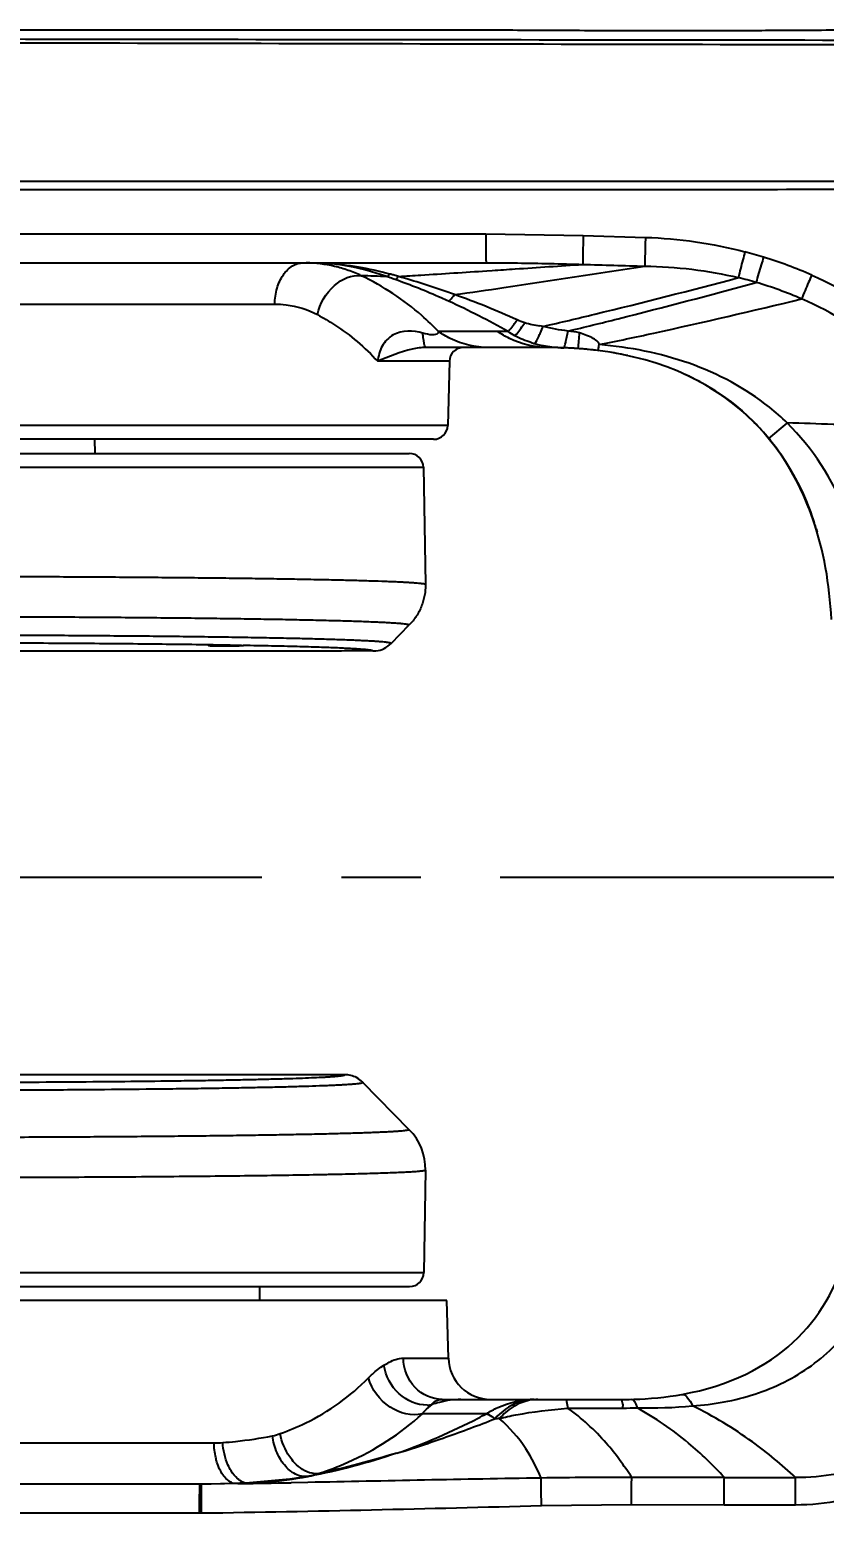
# Model space of a CAD drawing. Header units: millimetres. Extents: x 5828 to 6704, y 123 to 421.
# Drawn here: x 6588.53 to 6592.28, y 231.36 to 238.37 of the extents above; entities that cross this region are included whole.
import ezdxf

# ---------------------------------------------------------------- set-up
doc = ezdxf.new("R2010")
doc.units = ezdxf.units.MM
doc.linetypes.add('CENTER', pattern=[0.6, 0.375, -0.075, 0.075, -0.075])
for name, color, linetype in [('中心线', 7, 'Continuous'), ('外形图', 7, 'Continuous'), ('尺寸标注', 7, 'Continuous'), ('运动范围', 7, 'Continuous')]:
    doc.layers.add(name, color=color, linetype=linetype)
doc.styles.add('微软雅黑', font='msyh.ttc', dxfattribs={"height": 1.5})
doc.dimstyles.new('尺寸标注_1_15比例', dxfattribs={"dimtxt": 1.5, "dimasz": 1.25, "dimexe": 0.5, "dimexo": 0.4, "dimgap": 0.5, "dimtad": 1, "dimdec": 1, "dimlfac": 15, "dimdsep": 46, "dimtxsty": '微软雅黑', "dimcen": 0.09, "dimadec": 0, "dimazin": 0, "dimtp": 0.01, "dimtm": 0.01, "dimtfac": 1, "dimtdec": 1, "dimtofl": 0, "dimtmove": 0, "dimatfit": 3, "dimfxl": 1, "dimtolj": 1, "dimarcsym": 0})

# ---------------------------------------------------------------- blocks, each defined once
blk = doc.blocks.new('*D964')
at = {"layer": 'Defpoints', "color": 0}
for p in [(6599.8696, 245.0776), (6642.7754, 240.6831), (6560.7519, 234.3658), (6606.9481, 234.3718), (6651.9644, 234.3658)]:
    blk.add_point(p, dxfattribs=at)
at = {"layer": '尺寸标注', "color": 0, "lineweight": -2}
blk.add_arc((6606.914, 234.3658), 12.8206, 15.57922, 174.41148, dxfattribs=at)
at = {"layer": '尺寸标注', "color": 0}
for points in [[(6619.0604, 237.7629), (6619.4668, 237.8551), (6619.5402, 236.59)], [(6593.9463, 235.6245), (6594.3625, 235.6042), (6594.0935, 234.3658)]]:
    blk.add_solid(points, dxfattribs=at)
at = {"layer": '尺寸标注', "color": 0, "insert": (6607.3758, 248.4579), "char_height": 1.5, "attachment_point": 5, "rotation": 358.12332, "style": '微软雅黑'}
blk.add_mtext('\\A1;-\\A1;170%%d', dxfattribs=at)
blk = doc.blocks.new('*D965')
at = {"layer": 'Defpoints', "color": 0}
for p in [(6560.7519, 234.3658), (6606.9481, 234.3718), (6651.9644, 234.3658), (6642.7754, 228.0485), (6600.0932, 223.893)]:
    blk.add_point(p, dxfattribs=at)
at = {"layer": '尺寸标注', "color": 0, "lineweight": -2}
blk.add_arc((6606.9821, 234.3658), 12.5355, 185.71574, 344.27495, dxfattribs=at)
at = {"layer": '尺寸标注', "color": 0}
for points in [[(6594.717, 233.1277), (6594.3009, 233.107), (6594.4466, 234.3658)], [(6619.2515, 230.922), (6618.8453, 231.0148), (6619.3268, 232.187)]]:
    blk.add_solid(points, dxfattribs=at)
at = {"layer": '尺寸标注', "color": 0, "insert": (6606.0001, 223.1523), "char_height": 1.5, "attachment_point": 5, "rotation": 354.99535, "style": '微软雅黑'}
blk.add_mtext('\\A1;+\\A1;170%%d', dxfattribs=at)

msp = doc.modelspace()

# ---------------------------------------------------------------- linework, layer by layer
at = {"layer": '中心线', "linetype": 'CENTER', "ltscale": 5}
msp.add_line((6560.7519, 234.3658), (6651.9644, 234.3658), dxfattribs=at)
at = {"layer": '外形图'}
for p, q in [((6587.9481, 238.3658), (6590.7597, 238.3658)), ((6591.2755, 238.3632), (6591.8089, 238.3632)), ((6584.9569, 237.4033), (6590.6837, 237.4033)), ((6590.6837, 237.4033), (6591.1444, 237.3952)), ((6591.1444, 237.3952), (6591.4377, 237.3859)), ((6585.0902, 237.2658), (6590.6854, 237.2658)), ((6590.6855, 237.2658), (6590.8328, 237.265)), ((6590.2721, 237.2014), (6590.2471, 237.2083)), ((6590.688, 237.2281), (6590.7139, 237.2298)), ((6585.3773, 237.071), (6589.6871, 237.071)), ((6590.9769, 236.8658), (6590.4007, 236.8658)), ((6590.5119, 236.8009), (6590.1735, 236.8009)), ((6590.5119, 236.8009), (6590.5039, 236.4974)), ((6591.8165, 236.6277), (6591.8421, 236.6087)), ((6591.8484, 236.6039), (6591.8227, 236.6232)), ((6590.5039, 236.4974), (6585.7624, 236.4974)), ((6591.946, 236.518), (6591.9721, 236.4911)), ((6591.9721, 236.4911), (6591.9982, 236.4623)), ((6592.0197, 236.4369), (6592.1076, 236.5091)), ((6590.4373, 236.4325), (6585.8232, 236.4325)), ((6588.8388, 236.3658), (6588.8376, 236.4325)), ((6585.8585, 236.3658), (6590.3227, 236.3658)), ((6586.6842, 236.3003), (6590.3894, 236.3003)), ((6590.3894, 236.3003), (6590.399, 235.7478)), ((6592.2393, 236.0243), (6592.2346, 236.0389)), ((6592.2421, 236.0154), (6592.2384, 236.0271)), ((6592.2443, 236.0083), (6592.2414, 236.0176)), ((6592.2438, 236.0101), (6592.247, 235.9994)), ((6592.246, 236.0026), (6592.2488, 235.9934)), ((6592.2489, 235.9929), (6592.2483, 235.9951)), ((6590.2363, 235.4684), (6590.3226, 235.5562)), ((6589.9981, 235.4325), (6587.5141, 235.4325)), ((6590.0172, 233.4325), (6587.5141, 233.4325)), ((6590.1028, 233.3966), (6590.1031, 233.3965)), ((6590.3226, 233.173), (6590.1031, 233.3965)), ((6590.399, 232.9814), (6590.3906, 232.498)), ((6590.399, 232.9815), (6590.399, 232.9814)), ((6588.2101, 232.498), (6590.3906, 232.498)), ((6585.9151, 232.4325), (6590.3239, 232.4325)), ((6589.6148, 232.4325), (6589.6148, 232.3658)), ((6590.5005, 232.3658), (6585.8762, 232.3658)), ((6590.5076, 232.0939), (6590.5005, 232.3658)), ((6590.2945, 232.0939), (6590.5076, 232.0939)), ((6590.4778, 231.8991), (6591.3224, 231.8991)), ((6590.6872, 231.8318), (6590.3843, 231.8318)), ((6591.0703, 231.8589), (6591.3323, 231.8588)), ((6585.3781, 231.6939), (6589.4006, 231.6939)), ((6589.758, 231.5222), (6589.5675, 231.5058)), ((6589.8429, 231.5354), (6589.758, 231.5222)), ((6589.8429, 231.5354), (6589.8489, 231.5365)), ((6591.8106, 231.5306), (6591.3733, 231.5312)), ((6589.3424, 231.4991), (6585.0891, 231.4991)), ((6589.3852, 231.4998), (6589.3424, 231.4992)), ((6589.5675, 231.5058), (6589.3852, 231.4998)), ((6589.5136, 231.5019), (6589.3852, 231.4998)), ((6589.5136, 231.5017), (6589.3882, 231.4998)), ((6589.8434, 231.5076), (6589.7646, 231.5061)), ((6589.8435, 231.5075), (6589.7646, 231.5061)), ((6591.3718, 231.401), (6590.9469, 231.3963)), ((6591.8091, 231.4), (6591.3718, 231.401)), ((6592.1463, 231.4005), (6591.8091, 231.4)), ((6589.3323, 231.3616), (6584.9558, 231.3616)), ((6589.3421, 231.3617), (6589.3323, 231.3616))]:
    msp.add_line(p, q, dxfattribs=at)
for points in [[(6591.7159, 236.6922), (6591.7407, 236.6777), (6591.7658, 236.6621), (6591.791, 236.6455), (6591.8165, 236.6277)], [(6591.8227, 236.6232), (6591.7972, 236.6413), (6591.7719, 236.6582), (6591.7468, 236.674), (6591.7219, 236.6888)], [(6591.8421, 236.6087), (6591.8679, 236.5883), (6591.8938, 236.5665)], [(6591.9001, 236.561), (6591.8742, 236.5832), (6591.8484, 236.6039)], [(6591.8938, 236.5665), (6591.9198, 236.5431), (6591.946, 236.518)], [(6592.0103, 236.448), (6592.0045, 236.455), (6591.9848, 236.4771)], [(6591.9982, 236.4623), (6592.0241, 236.4315), (6592.0497, 236.3987)], [(6592.0558, 236.3905), (6592.0304, 236.4237), (6592.0243, 236.4311)], [(6592.0497, 236.3987), (6592.0748, 236.3639), (6592.0992, 236.3272)], [(6592.1049, 236.3182), (6592.0808, 236.3553), (6592.0558, 236.3905)], [(6592.0992, 236.3272), (6592.1226, 236.289), (6592.1446, 236.2497), (6592.1646, 236.2108), (6592.1817, 236.1745), (6592.1959, 236.1421), (6592.2074, 236.1139), (6592.2166, 236.09), (6592.2239, 236.0699), (6592.2298, 236.053), (6592.2346, 236.0389)], [(6592.21, 236.1074), (6592.199, 236.1347), (6592.1855, 236.1662), (6592.169, 236.2017), (6592.1496, 236.2402), (6592.128, 236.2797), (6592.1049, 236.3182)], [(6590.0776, 233.4162), (6590.0762, 233.417), (6590.0741, 233.4182), (6590.0729, 233.4188)]]:
    msp.add_lwpolyline(points, dxfattribs=at)
for centre, radius, start, end in [((6591.2809, 290.6059), 52.2427, 269.85601, 269.9941), ((6591.8144, 290.3239), 51.9608, 269.99386, 270.15163), ((6589.8447, 235.9089), 1.3566, 86.28337, 87.55261), ((6591.3091, 235.0715), 2.3247, 72.82853, 75.0811), ((6591.3597, 235.2307), 2.1576, 66.42178, 72.86467), ((6588.4914, 232.2628), 5.2304, 70.55703, 70.73514), ((6589.2718, 233.6702), 3.6701, 74.58902, 74.85342), ((6587.5998, 229.7198), 7.9252, 70.4163, 70.59849), ((6588.9617, 232.7209), 4.6682, 70.76769, 73.6977), ((6591.4129, 235.3025), 1.9491, 73.69004, 76.23253), ((6589.1972, 234.2136), 3.156, 66.14827, 70.39428), ((6588.9286, 232.617), 4.7772, 70.34102, 70.80268), ((6591.4564, 235.4475), 1.7977, 66.42819, 73.72323), ((6589.1566, 234.1189), 3.2589, 65.50214, 66.16759), ((6588.9804, 233.7367), 3.6798, 60.55215, 65.4732), ((6589.3107, 233.6444), 3.6811, 65.58916, 70.56245), ((6591.536, 235.617), 1.6106, 32.42082, 66.61507), ((6590.7411, 233.8677), 3.0738, 89.09767, 90.02595), ((6587.82, 237.588), 3.3156, 348.5574, 348.79546), ((6590.5785, 236.7991), 0.0667, 90, 178.5), ((6591.0474, 237.3827), 0.5155, 253.20593, 255.19242), ((6591.0686, 237.4655), 0.6011, 255.2585, 263.08002), ((6590.9773, 234.8087), 2.0571, 87.90146, 90.01252), ((6591.0767, 237.5297), 0.6657, 263.05169, 267.9265), ((6590.9822, 234.9428), 1.9229, 85.89513, 87.89987), ((6590.9818, 234.9323), 1.9334, 86.86008, 87.27703), ((6590.9828, 234.9514), 1.9143, 86.65046, 86.85974), ((6590.9845, 234.9802), 1.8855, 85.88892, 86.65185), ((6590.9877, 235.0241), 1.8414, 85.11073, 85.88894), ((6590.9926, 235.0837), 1.7817, 82.87507, 85.90688), ((6590.9916, 235.0696), 1.7958, 84.312, 85.00957), ((6590.9966, 235.1188), 1.7463, 83.27193, 84.12743), ((6591.0242, 235.3076), 1.5555, 77.73661, 80.93421), ((6591.1264, 235.6486), 1.1987, 64.28126, 66.31754), ((6591.1405, 235.6778), 1.1662, 61.72423, 64.28304), ((6591.1489, 235.6937), 1.1482, 61.3541, 61.7184), ((6591.3258, 235.7116), 1.1167, 45.61343, 51.35784), ((6590.4373, 236.4991), 0.0667, 270, 358.5), ((6591.1805, 235.7476), 1.086, 39.39557, 44.77644), ((6590.3227, 236.2991), 0.0667, 1, 90), ((6590.1507, 235.5524), 0.12, 276.73345, 315.52689), ((6590.0169, 233.312), 0.1206, 44.49054, 62.35924), ((6590.0175, 233.3124), 0.1199, 44.51455, 59.94035), ((6590.1324, 232.9861), 0.2667, 359.00066, 44.49923), ((6590.3239, 232.4991), 0.0667, 270, 359), ((6590.7075, 232.0991), 0.2, 181.5, 270), ((6590.4033, 232.0289), 0.1563, 271.36806, 280.07798), ((6590.9119, 231.6913), 0.2078, 90.03193, 99.91484), ((6591.3226, 233.7774), 1.8782, 269.99263, 271.5459), ((6590.822, 231.7987), 0.5138, 6.71992, 7.77142), ((6591.3254, 233.6767), 1.7775, 271.82806, 272.77944), ((6591.3257, 233.6684), 1.7692, 272.09078, 272.78443), ((6591.3257, 233.6683), 1.7692, 272.09236, 272.785), ((6589.2798, 234.4483), 2.971, 297.4112, 298.27557), ((6590.9949, 227.1039), 4.7116, 93.01091, 93.26526), ((6591.333, 234.7367), 2.8779, 269.9856, 271.28754), ((6589.6199, 232.0006), 0.2788, 281.73971, 289.48856), ((6589.4005, 232.1831), 0.4892, 270.00963, 274.81816), ((6589.802, 231.7787), 0.2467, 280.95414, 291.24239), ((6591.3379, 205.9126), 25.6186, 89.92069, 90.87849), ((6591.9326, 310.0335), 78.503, 269.910959, 270.15634), ((6589.3344, 232.1011), 0.6019, 269.99997, 270.76392), ((6587.8519, 334.9568), 103.4684, 270.92017, 271.059205)]:
    msp.add_arc(centre, radius, start, end, dxfattribs=at)
for centre, start_param, end_param in [((6589.4566, 235.4588), 1.329187, 6.522464), ((6590.0814, 235.4325), 0.598977, 3.141593)]:
    msp.add_ellipse(centre, major_axis=(0.0833, 0), ratio=0.017455, start_param=start_param, end_param=end_param, dxfattribs=at)
for points, knots in [([(6598.8813, 238.3182), (6597.9892, 238.3207), (6596.2048, 238.316), (6593.5282, 238.3145), (6590.852, 238.3179), (6589.0681, 238.3199), (6588.1764, 238.3215)], [0, 0, 0, 0, 0.250008, 0.500065, 0.75009, 1, 1, 1, 1]), ([(6590.7597, 238.3658), (6590.7693, 238.3658), (6590.8992, 238.3639), (6591.0292, 238.3637), (6591.1496, 238.3634)], [0, 0, 0, 0, 0.073423, 1, 1, 1, 1]), ([(6591.952, 238.3633), (6592.0036, 238.3635), (6592.0801, 238.3638), (6592.4131, 238.3658), (6592.3365, 238.3658)], [0, 0, 0, 0, 0.40261, 1, 1, 1, 1]), ([(6598.8814, 238.2964), (6597.9917, 238.2999), (6596.2122, 238.2947), (6593.5429, 238.2915), (6590.874, 238.2978), (6589.095, 238.3016), (6588.2057, 238.3041)], [0, 0, 0, 0, 0.250013, 0.500074, 0.750099, 1, 1, 1, 1]), ([(6598.8795, 237.5942), (6598.4253, 237.6132), (6597.5158, 237.6219), (6596.1521, 237.605), (6594.7882, 237.6075), (6593.4246, 237.6119), (6592.0609, 237.611), (6590.2427, 237.611), (6588.879, 237.6109), (6587.97, 237.6104)], [0, 0, 0, 0, 0.124989, 0.250027, 0.375032, 0.500024, 0.625022, 0.750018, 1, 1, 1, 1]), ([(6598.8814, 237.6383), (6598.4272, 237.6572), (6597.5173, 237.647), (6596.1536, 237.6515), (6594.7896, 237.6497), (6593.4256, 237.65), (6592.0617, 237.6497), (6590.2433, 237.6498), (6588.8794, 237.6495), (6587.9702, 237.6499)], [0, 0, 0, 0, 0.125008, 0.250011, 0.375016, 0.500018, 0.625018, 0.750015, 1, 1, 1, 1]), ([(6590.6837, 237.4033), (6590.6834, 237.3859), (6590.6837, 237.3605), (6590.6839, 237.3283), (6590.684, 237.3075), (6590.6846, 237.291), (6590.6841, 237.2773), (6590.6858, 237.2714), (6590.6846, 237.2658), (6590.6855, 237.2658)], [0, 0, 0, 0, 0.379952, 0.55273, 0.704656, 0.829666, 0.922774, 0.980274, 1, 1, 1, 1]), ([(6591.1444, 237.3952), (6591.1435, 237.3643), (6591.1419, 237.3232), (6591.142, 237.2777), (6591.1414, 237.2628), (6591.142, 237.2582)], [0, 0, 0, 0, 0.675935, 0.899315, 1, 1, 1, 1]), ([(6591.4377, 237.3859), (6591.4368, 237.3563), (6591.4361, 237.3111), (6591.4341, 237.2658), (6591.435, 237.2502)], [0, 0, 0, 0, 0.654422, 1, 1, 1, 1]), ([(6589.6871, 237.071), (6589.6875, 237.0963), (6589.6945, 237.1449), (6589.7229, 237.2085), (6589.7664, 237.2538), (6589.8046, 237.2658), (6589.8223, 237.2658)], [0, 0, 0, 0, 0.292601, 0.561734, 0.795158, 1, 1, 1, 1]), ([(6590.0957, 237.2051), (6590.0762, 237.2155), (6590.0344, 237.2311), (6589.9484, 237.2567), (6589.8806, 237.2647), (6589.8353, 237.2657)], [0, 0, 0, 0, 0.24599, 0.495161, 1, 1, 1, 1]), ([(6590.2171, 237.2004), (6590.1482, 237.2237), (6590.054, 237.2506), (6589.9572, 237.2609), (6589.9327, 237.2627)], [0, 0, 0, 0, 0.747477, 1, 1, 1, 1]), ([(6590.7139, 237.2298), (6590.75, 237.2322), (6590.8927, 237.2417), (6591.0354, 237.2512), (6591.142, 237.2582)], [0, 0, 0, 0, 0.253338, 1, 1, 1, 1]), ([(6591.9076, 237.3178), (6591.9042, 237.3052), (6591.8936, 237.2646), (6591.8828, 237.2239), (6591.8767, 237.1957)], [0, 0, 0, 0, 0.311294, 1, 1, 1, 1]), ([(6591.9954, 237.2925), (6591.9916, 237.2803), (6591.9795, 237.2407), (6591.9674, 237.201), (6591.9603, 237.1732)], [0, 0, 0, 0, 0.308053, 1, 1, 1, 1]), ([(6589.889, 237.021), (6589.901, 237.073), (6589.9498, 237.1642), (6590.0514, 237.2112), (6590.0957, 237.2051)], [0, 0, 0, 0, 0.544125, 1, 1, 1, 1]), ([(6590.4608, 236.9412), (6590.4353, 236.9672), (6590.3269, 237.0718), (6590.1988, 237.1559), (6590.0957, 237.2051)], [0, 0, 0, 0, 0.241478, 1, 1, 1, 1]), ([(6590.2171, 237.2004), (6590.2182, 237.2011), (6590.2232, 237.2047), (6590.2275, 237.2091), (6590.2307, 237.2128)], [0, 0, 0, 0, 0.212492, 1, 1, 1, 1]), ([(6590.2562, 237.1866), (6590.2575, 237.1874), (6590.2633, 237.1917), (6590.2683, 237.1971), (6590.2721, 237.2014)], [0, 0, 0, 0, 0.209107, 1, 1, 1, 1]), ([(6590.2721, 237.2014), (6590.3071, 237.2035), (6590.4458, 237.2121), (6590.5845, 237.2212), (6590.6882, 237.2281)], [0, 0, 0, 0, 0.252068, 1, 1, 1, 1]), ([(6590.5357, 237.1158), (6590.6136, 237.1264), (6590.9136, 237.1697), (6591.2131, 237.216), (6591.435, 237.2502)], [0, 0, 0, 0, 0.259405, 1, 1, 1, 1]), ([(6590.9548, 236.9656), (6591.0364, 236.9842), (6591.3445, 237.0574), (6591.6514, 237.1362), (6591.8767, 237.1957)], [0, 0, 0, 0, 0.264078, 1, 1, 1, 1]), ([(6592.2227, 237.2082), (6592.2178, 237.1968), (6592.2016, 237.1593), (6592.1854, 237.1218), (6592.1753, 237.0953)], [0, 0, 0, 0, 0.305014, 1, 1, 1, 1]), ([(6592.2227, 237.2082), (6592.3799, 237.1394), (6592.6761, 236.9554), (6592.9046, 236.6917), (6592.9962, 236.5466)], [0, 0, 0, 0, 0.500073, 1, 1, 1, 1]), ([(6591.0722, 236.9438), (6591.151, 236.9625), (6591.4479, 237.0355), (6591.7435, 237.1139), (6591.9603, 237.1732)], [0, 0, 0, 0, 0.264909, 1, 1, 1, 1]), ([(6589.6871, 237.071), (6589.705, 237.071), (6589.7747, 237.067), (6589.8433, 237.0454), (6589.889, 237.021)], [0, 0, 0, 0, 0.257605, 1, 1, 1, 1]), ([(6590.508, 237.0845), (6590.5101, 237.0862), (6590.5203, 237.0957), (6590.529, 237.1067), (6590.5357, 237.1158)], [0, 0, 0, 0, 0.194407, 1, 1, 1, 1]), ([(6591.2193, 236.8798), (6591.3052, 236.897), (6591.6248, 236.9647), (6591.9429, 237.0391), (6592.1753, 237.0953)], [0, 0, 0, 0, 0.268228, 1, 1, 1, 1]), ([(6589.889, 237.021), (6589.9165, 237.0063), (6590.0202, 236.9453), (6590.1134, 236.8666), (6590.1735, 236.8009)], [0, 0, 0, 0, 0.259629, 1, 1, 1, 1]), ([(6590.7895, 236.9411), (6590.7925, 236.9442), (6590.8078, 236.9618), (6590.8213, 236.9809), (6590.832, 236.9965)], [0, 0, 0, 0, 0.184666, 1, 1, 1, 1]), ([(6590.8207, 236.9211), (6590.8239, 236.9243), (6590.8412, 236.9436), (6590.856, 236.9649), (6590.8681, 236.9825)], [0, 0, 0, 0, 0.173721, 1, 1, 1, 1]), ([(6590.3863, 236.9341), (6590.3416, 236.9472), (6590.2589, 236.9489), (6590.1891, 236.875), (6590.1759, 236.8255), (6590.1737, 236.8007)], [0, 0, 0, 0, 0.484425, 0.741011, 1, 1, 1, 1]), ([(6590.4608, 236.9412), (6590.4604, 236.9382), (6590.4548, 236.9266), (6590.4232, 236.9238), (6590.4011, 236.9298), (6590.3863, 236.9341)], [0, 0, 0, 0, 0.111135, 0.434235, 1, 1, 1, 1]), ([(6590.4007, 236.8658), (6590.3988, 236.8658), (6590.3954, 236.8734), (6590.3926, 236.8853), (6590.3891, 236.9075), (6590.3873, 236.9243), (6590.3863, 236.9341)], [0, 0, 0, 0, 0.081262, 0.272395, 0.579741, 1, 1, 1, 1]), ([(6590.6975, 236.8658), (6590.6354, 236.8658), (6590.5503, 236.8864), (6590.4784, 236.9291), (6590.4608, 236.9412)], [0, 0, 0, 0, 0.74382, 1, 1, 1, 1]), ([(6590.9769, 236.8658), (6590.9146, 236.8658), (6590.8294, 236.8865), (6590.7573, 236.9293), (6590.7397, 236.9415)], [0, 0, 0, 0, 0.743814, 1, 1, 1, 1]), ([(6590.9157, 236.8843), (6590.9171, 236.8863), (6590.9255, 236.9), (6590.9322, 236.9147), (6590.9379, 236.927)], [0, 0, 0, 0, 0.152749, 1, 1, 1, 1]), ([(6590.9379, 236.927), (6590.9392, 236.9299), (6590.945, 236.9427), (6590.9505, 236.9556), (6590.9548, 236.9656)], [0, 0, 0, 0, 0.224565, 1, 1, 1, 1]), ([(6591.0526, 236.8644), (6591.0542, 236.8644), (6591.0557, 236.8727), (6591.0598, 236.8828), (6591.0642, 236.9048), (6591.0677, 236.9208), (6591.0696, 236.9303)], [0, 0, 0, 0, 0.070471, 0.261614, 0.57296, 1, 1, 1, 1]), ([(6591.1229, 236.8878), (6591.1232, 236.8911), (6591.1247, 236.9067), (6591.126, 236.9224), (6591.127, 236.9349)], [0, 0, 0, 0, 0.205643, 1, 1, 1, 1]), ([(6591.2193, 236.8798), (6591.2197, 236.8848), (6591.2106, 236.8975), (6591.1798, 236.9164), (6591.1491, 236.9275), (6591.127, 236.9349)], [0, 0, 0, 0, 0.135026, 0.37092, 1, 1, 1, 1]), ([(6590.4007, 236.8658), (6590.3792, 236.8658), (6590.2998, 236.8554), (6590.2265, 236.8226), (6590.173, 236.8009)], [0, 0, 0, 0, 0.271375, 1, 1, 1, 1]), ([(6591.1198, 236.8608), (6591.1204, 236.8607), (6591.1199, 236.8644), (6591.1213, 236.8682), (6591.1218, 236.8774), (6591.1226, 236.8839), (6591.1229, 236.8878)], [0, 0, 0, 0, 0.063835, 0.252462, 0.565164, 1, 1, 1, 1]), ([(6591.2136, 236.8516), (6591.2142, 236.8515), (6591.2144, 236.8552), (6591.216, 236.8592), (6591.2173, 236.8688), (6591.2186, 236.8756), (6591.2193, 236.8797)], [0, 0, 0, 0, 0.065469, 0.254224, 0.566369, 1, 1, 1, 1]), ([(6592.0232, 236.5838), (6591.9107, 236.674), (6591.6497, 236.8119), (6591.3632, 236.8675), (6591.2193, 236.8798)], [0, 0, 0, 0, 0.499473, 1, 1, 1, 1]), ([(6592.4979, 235.59), (6592.4859, 235.7591), (6592.4162, 236.0966), (6592.2272, 236.3907), (6592.107, 236.5096)], [0, 0, 0, 0, 0.500674, 1, 1, 1, 1]), ([(6592.8956, 236.4805), (6592.7774, 236.4868), (6592.5146, 236.4965), (6592.2517, 236.5056), (6592.107, 236.5096)], [0, 0, 0, 0, 0.449805, 1, 1, 1, 1]), ([(6586.6852, 235.7803), (6586.781, 235.7812), (6586.9783, 235.7828), (6587.2809, 235.7844), (6587.5952, 235.7855), (6587.9156, 235.7858), (6588.2365, 235.7856), (6588.5525, 235.7847), (6588.8579, 235.7831), (6589.1034, 235.7813), (6589.2906, 235.7796), (6589.4227, 235.7781), (6589.5483, 235.7766), (6589.6669, 235.7749), (6589.7781, 235.7731), (6589.8812, 235.7712), (6589.976, 235.7692), (6590.062, 235.7671), (6590.1387, 235.7649), (6590.1967, 235.7629), (6590.2383, 235.7613), (6590.2658, 235.7602), (6590.2907, 235.759), (6590.3131, 235.7578), (6590.333, 235.7566), (6590.3502, 235.7554), (6590.3648, 235.7542), (6590.3753, 235.7531), (6590.3824, 235.7522), (6590.3868, 235.7516), (6590.3904, 235.751), (6590.3935, 235.7504), (6590.3958, 235.7498), (6590.3974, 235.7492), (6590.3982, 235.7488), (6590.3988, 235.7484), (6590.399, 235.748), (6590.399, 235.7478)], [0, 0, 0, 0, 0.077368, 0.159303, 0.244381, 0.33112, 0.418013, 0.503548, 0.586235, 0.664638, 0.701803, 0.737393, 0.771252, 0.803234, 0.833199, 0.861018, 0.886568, 0.90974, 0.930433, 0.948557, 0.956631, 0.964034, 0.970759, 0.976798, 0.982145, 0.986795, 0.990743, 0.993987, 0.995343, 0.996523, 0.997527, 0.998355, 0.999008, 0.99949, 0.999669, 0.99981, 1, 1, 1, 1]), ([(6590.399, 235.7478), (6590.3992, 235.739), (6590.3986, 235.7213), (6590.3952, 235.695), (6590.3891, 235.6692), (6590.3776, 235.6358), (6590.3613, 235.6043), (6590.3405, 235.5757), (6590.3288, 235.5625), (6590.3226, 235.5563)], [0, 0, 0, 0, 0.125074, 0.250142, 0.375209, 0.500277, 0.750116, 0.875178, 1, 1, 1, 1]), ([(6586.3736, 235.5859), (6586.4638, 235.5872), (6586.6529, 235.5896), (6586.9481, 235.5923), (6587.2639, 235.5943), (6587.5937, 235.5955), (6587.9308, 235.596), (6588.2682, 235.5956), (6588.5991, 235.5945), (6588.8676, 235.5928), (6589.074, 235.5911), (6589.2207, 235.5897), (6589.3608, 235.5881), (6589.4936, 235.5864), (6589.6185, 235.5844), (6589.7348, 235.5824), (6589.8418, 235.5802), (6589.9392, 235.5779), (6590.0263, 235.5755), (6590.0922, 235.5733), (6590.1396, 235.5715), (6590.1708, 235.5702), (6590.1993, 235.5689), (6590.2248, 235.5675), (6590.2474, 235.5662), (6590.267, 235.5648), (6590.2837, 235.5634), (6590.2957, 235.5622), (6590.3038, 235.5612), (6590.3087, 235.5605), (6590.3129, 235.5598), (6590.3163, 235.5591), (6590.319, 235.5584), (6590.3207, 235.5578), (6590.3217, 235.5573), (6590.3223, 235.5569), (6590.3226, 235.5565), (6590.3226, 235.5562)], [0, 0, 0, 0, 0.068448, 0.14368, 0.224152, 0.30821, 0.394125, 0.480131, 0.56446, 0.645377, 0.684034, 0.72122, 0.756746, 0.790431, 0.822097, 0.851586, 0.878744, 0.903431, 0.925523, 0.944905, 0.953547, 0.961477, 0.968684, 0.975159, 0.980892, 0.985878, 0.990111, 0.993585, 0.995038, 0.996299, 0.997371, 0.998255, 0.99895, 0.999461, 0.99965, 0.999799, 1, 1, 1, 1]), ([(6590.2363, 235.4684), (6590.2363, 235.4685), (6590.2362, 235.4688), (6590.2359, 235.4691), (6590.2354, 235.4695), (6590.2348, 235.4698), (6590.2339, 235.4702), (6590.2324, 235.4707), (6590.23, 235.4713), (6590.2266, 235.472), (6590.2224, 235.4727), (6590.2175, 235.4734), (6590.2093, 235.4744), (6590.1973, 235.4757), (6590.1805, 235.477), (6590.1607, 235.4784), (6590.138, 235.4798), (6590.1123, 235.4812), (6590.0837, 235.4825), (6590.0522, 235.4838), (6590.0046, 235.4856), (6589.9383, 235.4878), (6589.8507, 235.4902), (6589.7529, 235.4925), (6589.6454, 235.4947), (6589.5287, 235.4968), (6589.4035, 235.4987), (6589.2705, 235.5004), (6589.0796, 235.5026), (6588.827, 235.5047), (6588.5665, 235.5062), (6588.3503, 235.507), (6588.1283, 235.5075), (6587.9053, 235.5077), (6587.6823, 235.5074), (6587.4632, 235.5068), (6587.2477, 235.5058), (6587.0371, 235.5044), (6586.8395, 235.5028), (6586.6501, 235.5008), (6586.4698, 235.4984), (6586.3846, 235.497), (6586.3433, 235.4963)], [0, 0, 0, 0, 0.000094, 0.000209, 0.000359, 0.000551, 0.000787, 0.00107, 0.001776, 0.002675, 0.003767, 0.005054, 0.006535, 0.010079, 0.014397, 0.019485, 0.025337, 0.031946, 0.039302, 0.047395, 0.056215, 0.07599, 0.098521, 0.123683, 0.151347, 0.181361, 0.213563, 0.247782, 0.283832, 0.360644, 0.442344, 0.484483, 0.527178, 0.613319, 0.656301, 0.698914, 0.782121, 0.822266, 0.861149, 0.9343, 0.968174, 1, 1, 1, 1]), ([(6589.4765, 235.4602), (6589.3694, 235.462), (6589.141, 235.4651), (6588.7816, 235.4684), (6588.3931, 235.4704), (6588.1258, 235.4709), (6587.9895, 235.471)], [0, 0, 0, 0, 0.216246, 0.460794, 0.725117, 1, 1, 1, 1]), ([(6589.4765, 235.4602), (6589.4836, 235.4602), (6589.4966, 235.4604), (6589.5121, 235.4605), (6589.5226, 235.4602), (6589.5288, 235.4599), (6589.5337, 235.4595), (6589.5364, 235.4592), (6589.5376, 235.4591)], [0, 0, 0, 0, 0.344628, 0.63971, 0.761712, 0.863627, 0.943588, 1, 1, 1, 1]), ([(6590.1503, 235.4333), (6590.1501, 235.4335), (6590.1495, 235.4338), (6590.1481, 235.4345), (6590.1455, 235.4352), (6590.1415, 235.4361), (6590.1363, 235.4369), (6590.1299, 235.4378), (6590.1224, 235.4387), (6590.1136, 235.4396), (6590.0997, 235.4408), (6590.0793, 235.4423), (6590.0514, 235.444), (6590.0189, 235.4457), (6589.982, 235.4473), (6589.9406, 235.4489), (6589.895, 235.4505), (6589.8451, 235.4521), (6589.7704, 235.4542), (6589.6675, 235.4566), (6589.5825, 235.4583), (6589.5376, 235.4591)], [0, 0, 0, 0, 0.001293, 0.003009, 0.007797, 0.014459, 0.023023, 0.033498, 0.045886, 0.06018, 0.076375, 0.114436, 0.160005, 0.213003, 0.273304, 0.340773, 0.415273, 0.496657, 0.584736, 0.780196, 1, 1, 1, 1]), ([(6590.1503, 235.4333), (6590.1514, 235.4333), (6590.1535, 235.4332), (6590.1564, 235.4332), (6590.1589, 235.4333), (6590.1609, 235.4333), (6590.1624, 235.4334), (6590.1633, 235.4334), (6590.1638, 235.4334), (6590.1642, 235.4334), (6590.1645, 235.4334), (6590.1647, 235.4334), (6590.1648, 235.4333), (6590.1648, 235.4333)], [0, 0, 0, 0, 0.228622, 0.429405, 0.601264, 0.743233, 0.854488, 0.898386, 0.934383, 0.96244, 0.982557, 0.994831, 1, 1, 1, 1]), ([(6586.9028, 233.4012), (6586.9838, 233.4004), (6587.1505, 233.3989), (6587.406, 233.3974), (6587.6708, 233.3965), (6587.9404, 233.3961), (6588.2101, 233.3964), (6588.4754, 233.3973), (6588.7315, 233.3988), (6588.9741, 233.4009), (6589.1659, 233.4031), (6589.3094, 233.4051), (6589.4086, 233.4067), (6589.5014, 233.4085), (6589.5875, 233.4103), (6589.6666, 233.4122), (6589.7382, 233.4142), (6589.8021, 233.4163), (6589.858, 233.4184), (6589.8995, 233.4203), (6589.9285, 233.4219), (6589.947, 233.423), (6589.9634, 233.4241), (6589.9777, 233.4253), (6589.9897, 233.4264), (6589.9984, 233.4275), (6590.0042, 233.4283), (6590.0078, 233.4289), (6590.0108, 233.4294), (6590.0129, 233.43), (6590.0143, 233.4304), (6590.0152, 233.4307), (6590.0159, 233.431), (6590.0164, 233.4312), (6590.0167, 233.4314), (6590.0169, 233.4316), (6590.0171, 233.4317), (6590.0172, 233.4318), (6590.0173, 233.4319), (6590.0173, 233.432), (6590.0173, 233.4321), (6590.0173, 233.4322), (6590.0175, 233.4323), (6590.0177, 233.4323), (6590.0178, 233.4324), (6590.0179, 233.4324), (6590.0179, 233.4325)], [0, 0, 0, 0, 0.078002, 0.160446, 0.245907, 0.332914, 0.419963, 0.505553, 0.588207, 0.666498, 0.739078, 0.77283, 0.804695, 0.834532, 0.862216, 0.887628, 0.910655, 0.931199, 0.949176, 0.9645, 0.971149, 0.977115, 0.982393, 0.986978, 0.990866, 0.994051, 0.995378, 0.99653, 0.997504, 0.998302, 0.998635, 0.998926, 0.999173, 0.99938, 0.999468, 0.999546, 0.999617, 0.999682, 0.999709, 0.999733, 0.999757, 0.999786, 0.999838, 0.999906, 0.999967, 1, 1, 1, 1]), ([(6590.0729, 233.4188), (6590.0643, 233.4233), (6590.0462, 233.4302), (6590.0269, 233.4324), (6590.0174, 233.4324)], [0, 0, 0, 0, 0.501725, 1, 1, 1, 1]), ([(6586.6052, 233.3677), (6586.6881, 233.3665), (6586.8611, 233.3645), (6587.1295, 233.3623), (6587.4139, 233.3607), (6587.7089, 233.3597), (6588.0085, 233.3595), (6588.307, 233.36), (6588.5984, 233.3612), (6588.8771, 233.3631), (6589.0988, 233.3652), (6589.2657, 233.3673), (6589.3816, 233.3689), (6589.4904, 233.3707), (6589.5917, 233.3726), (6589.6849, 233.3746), (6589.7695, 233.3767), (6589.8452, 233.379), (6589.9026, 233.3809), (6589.9437, 233.3826), (6589.9709, 233.3838), (6589.9955, 233.385), (6590.0177, 233.3862), (6590.0374, 233.3874), (6590.0545, 233.3887), (6590.069, 233.3899), (6590.0794, 233.391), (6590.0865, 233.3919), (6590.0908, 233.3926), (6590.0945, 233.3932), (6590.0975, 233.3938), (6590.0998, 233.3944), (6590.1013, 233.395), (6590.1022, 233.3955), (6590.1026, 233.3958), (6590.1029, 233.3961), (6590.103, 233.3964), (6590.1029, 233.3965)], [0, 0, 0, 0, 0.071071, 0.148277, 0.230106, 0.31495, 0.401144, 0.486997, 0.570824, 0.65098, 0.725892, 0.760917, 0.79409, 0.825249, 0.854238, 0.880919, 0.90516, 0.926839, 0.945854, 0.954333, 0.962109, 0.969175, 0.975525, 0.981153, 0.986052, 0.990217, 0.993643, 0.995077, 0.996325, 0.997385, 0.99826, 0.998949, 0.999456, 0.999644, 0.999792, 0.999906, 1, 1, 1, 1]), ([(6590.3226, 233.173), (6590.3226, 233.1728), (6590.3223, 233.1724), (6590.3218, 233.1721), (6590.3208, 233.1716), (6590.3192, 233.1711), (6590.3168, 233.1705), (6590.3137, 233.1699), (6590.3081, 233.169), (6590.2995, 233.1679), (6590.287, 233.1666), (6590.2719, 233.1653), (6590.254, 233.1641), (6590.2334, 233.1628), (6590.2102, 233.1616), (6590.1843, 233.1604), (6590.1558, 233.1593), (6590.1127, 233.1577), (6590.0525, 233.1557), (6589.973, 233.1535), (6589.8841, 233.1514), (6589.7861, 233.1494), (6589.6795, 233.1475), (6589.5649, 233.1457), (6589.4427, 233.144), (6589.3135, 233.1425), (6589.1779, 233.1411), (6588.9862, 233.1394), (6588.7357, 233.1377), (6588.4252, 233.1364), (6588.1058, 233.1357), (6587.7834, 233.1357), (6587.4641, 233.1364), (6587.1539, 233.1378), (6586.8585, 233.1398), (6586.6671, 233.1416), (6586.5748, 233.1426)], [0, 0, 0, 0, 0.000183, 0.000325, 0.000507, 0.001, 0.00167, 0.002521, 0.003552, 0.00616, 0.009495, 0.013556, 0.018339, 0.02384, 0.030051, 0.036965, 0.044575, 0.052873, 0.071493, 0.092734, 0.1165, 0.142683, 0.171155, 0.201789, 0.23444, 0.268953, 0.305171, 0.342924, 0.422319, 0.505658, 0.591388, 0.677907, 0.763602, 0.846872, 0.926164, 1, 1, 1, 1]), ([(6590.399, 232.9814), (6590.399, 232.9813), (6590.3988, 232.981), (6590.3982, 232.9806), (6590.3973, 232.9802), (6590.3961, 232.9798), (6590.3945, 232.9794), (6590.3917, 232.9788), (6590.3873, 232.978), (6590.381, 232.9772), (6590.3733, 232.9763), (6590.3642, 232.9755), (6590.3537, 232.9746), (6590.3419, 232.9738), (6590.3233, 232.9726), (6590.2968, 232.9712), (6590.2609, 232.9696), (6590.2198, 232.968), (6590.1734, 232.9665), (6590.122, 232.965), (6590.0656, 232.9635), (6590.0043, 232.962), (6589.9383, 232.9606), (6589.8414, 232.9588), (6589.7097, 232.9566), (6589.5399, 232.9543), (6589.3556, 232.9522), (6589.1583, 232.9504), (6588.95, 232.9489), (6588.7325, 232.9477), (6588.5079, 232.9467), (6588.2781, 232.9461), (6588.1234, 232.9459), (6588.0456, 232.9459)], [0, 0, 0, 0, 0.000185, 0.000467, 0.000879, 0.001431, 0.002127, 0.002968, 0.005087, 0.007792, 0.011085, 0.014963, 0.019426, 0.024471, 0.030096, 0.043075, 0.058333, 0.075837, 0.095548, 0.117422, 0.141409, 0.167453, 0.195495, 0.225473, 0.290952, 0.363294, 0.441837, 0.525863, 0.614604, 0.707249, 0.80295, 0.900832, 1, 1, 1, 1]), ([(6591.6601, 231.8686), (6591.7596, 231.8756), (6591.9581, 231.9112), (6592.231, 232.0447), (6592.4448, 232.2621), (6592.5277, 232.4482), (6592.5529, 232.5445)], [0, 0, 0, 0, 0.250378, 0.50044, 0.750202, 1, 1, 1, 1]), ([(6593.2706, 232.4979), (6593.268, 232.3538), (6593.2055, 232.0635), (6592.9532, 231.6991), (6592.5817, 231.4575), (6592.2906, 231.4013), (6592.1463, 231.4005)], [0, 0, 0, 0, 0.249959, 0.49989, 0.749879, 1, 1, 1, 1]), ([(6593.1484, 232.5024), (6593.1473, 232.3738), (6593.0934, 232.1142), (6592.8686, 231.7888), (6592.5356, 231.5755), (6592.2752, 231.5294), (6592.1468, 231.5308)], [0, 0, 0, 0, 0.250138, 0.500165, 0.750107, 1, 1, 1, 1]), ([(6590.2031, 232.0608), (6590.211, 232.0655), (6590.2385, 232.0827), (6590.271, 232.0939), (6590.2945, 232.0939)], [0, 0, 0, 0, 0.281061, 1, 1, 1, 1]), ([(6590.4778, 231.8991), (6590.4311, 231.8991), (6590.3321, 231.9444), (6590.2957, 232.0443), (6590.2945, 232.0939)], [0, 0, 0, 0, 0.484836, 1, 1, 1, 1]), ([(6590.1298, 232.0013), (6590.1358, 232.0074), (6590.1584, 232.0294), (6590.1835, 232.0488), (6590.2031, 232.0608)], [0, 0, 0, 0, 0.270179, 1, 1, 1, 1]), ([(6590.407, 231.8727), (6590.3594, 231.8715), (6590.2592, 231.9155), (6590.2106, 232.0104), (6590.2031, 232.0608)], [0, 0, 0, 0, 0.483177, 1, 1, 1, 1]), ([(6589.7129, 231.7378), (6589.7541, 231.7524), (6589.9068, 231.8159), (6590.0449, 231.9144), (6590.1298, 232.0013)], [0, 0, 0, 0, 0.264574, 1, 1, 1, 1]), ([(6590.3843, 231.8318), (6590.3342, 231.8182), (6590.2148, 231.8509), (6590.1451, 231.9463), (6590.1298, 232.0013)], [0, 0, 0, 0, 0.476285, 1, 1, 1, 1]), ([(6590.3843, 231.8318), (6590.3882, 231.8363), (6590.4025, 231.8519), (6590.4183, 231.8662), (6590.4307, 231.875)], [0, 0, 0, 0, 0.279338, 1, 1, 1, 1]), ([(6590.4306, 231.875), (6590.432, 231.8829), (6590.45, 231.8951), (6590.4675, 231.8991), (6590.4778, 231.8991)], [0, 0, 0, 0, 0.435489, 1, 1, 1, 1]), ([(6590.566, 231.8991), (6590.5319, 231.8991), (6590.4858, 231.8925), (6590.4418, 231.879), (6590.4307, 231.875)], [0, 0, 0, 0, 0.741787, 1, 1, 1, 1]), ([(6590.6872, 231.8318), (6590.7041, 231.8427), (6590.7731, 231.8809), (6590.8532, 231.8991), (6590.9118, 231.8991)], [0, 0, 0, 0, 0.25554, 1, 1, 1, 1]), ([(6590.8761, 231.896), (6590.8626, 231.8937), (6590.8059, 231.878), (6590.7569, 231.8408), (6590.7266, 231.8079)], [0, 0, 0, 0, 0.234093, 1, 1, 1, 1]), ([(6590.9296, 231.8991), (6590.903, 231.8991), (6590.8471, 231.8876), (6590.7996, 231.857), (6590.7776, 231.8382)], [0, 0, 0, 0, 0.479422, 1, 1, 1, 1]), ([(6591.0604, 231.8991), (6591.0616, 231.8991), (6591.064, 231.8949), (6591.0672, 231.8824), (6591.0691, 231.869), (6591.0703, 231.8589)], [0, 0, 0, 0, 0.085418, 0.275894, 1, 1, 1, 1]), ([(6591.3224, 231.8991), (6591.3254, 231.8991), (6591.3281, 231.884), (6591.3301, 231.876), (6591.3311, 231.8682)], [0, 0, 0, 0, 0.275787, 1, 1, 1, 1]), ([(6591.3733, 231.8998), (6591.3749, 231.8999), (6591.3848, 231.896), (6591.3884, 231.885), (6591.3916, 231.8772)], [0, 0, 0, 0, 0.156561, 1, 1, 1, 1]), ([(6591.61, 231.9232), (6591.6185, 231.9248), (6591.642, 231.9051), (6591.6525, 231.8837), (6591.6601, 231.8686)], [0, 0, 0, 0, 0.338979, 1, 1, 1, 1]), ([(6592.1468, 231.5308), (6592.0818, 231.5903), (6591.9299, 231.7181), (6591.7587, 231.8201), (6591.6601, 231.8686)], [0, 0, 0, 0, 0.444998, 1, 1, 1, 1]), ([(6589.8914, 231.5488), (6589.9392, 231.5644), (6590.1172, 231.632), (6590.2812, 231.7372), (6590.3843, 231.8318)], [0, 0, 0, 0, 0.264423, 1, 1, 1, 1]), ([(6590.2634, 231.6455), (6590.3419, 231.6684), (6590.4969, 231.7214), (6590.6504, 231.7778), (6590.7266, 231.8079)], [0, 0, 0, 0, 0.499768, 1, 1, 1, 1]), ([(6590.264, 231.6456), (6590.3303, 231.6673), (6590.4597, 231.7196), (6590.5858, 231.7789), (6590.6475, 231.8109)], [0, 0, 0, 0, 0.500634, 1, 1, 1, 1]), ([(6590.6872, 231.8318), (6590.6902, 231.8306), (6590.7042, 231.8242), (6590.717, 231.8153), (6590.7266, 231.8079)], [0, 0, 0, 0, 0.21234, 1, 1, 1, 1]), ([(6590.7474, 231.809), (6590.7735, 231.816), (6590.8801, 231.8391), (6590.9887, 231.8502), (6591.0703, 231.8589)], [0, 0, 0, 0, 0.247181, 1, 1, 1, 1]), ([(6590.9451, 231.5282), (6590.9247, 231.5757), (6590.8734, 231.6796), (6590.7957, 231.7676), (6590.7474, 231.809)], [0, 0, 0, 0, 0.448344, 1, 1, 1, 1]), ([(6591.3733, 231.5312), (6591.3365, 231.5874), (6591.2486, 231.7089), (6591.1369, 231.8107), (6591.0703, 231.8589)], [0, 0, 0, 0, 0.449657, 1, 1, 1, 1]), ([(6591.8106, 231.5306), (6591.7573, 231.5881), (6591.6312, 231.7124), (6591.4837, 231.8121), (6591.3977, 231.8596)], [0, 0, 0, 0, 0.443604, 1, 1, 1, 1]), ([(6589.4416, 231.6956), (6589.462, 231.6973), (6589.5407, 231.7048), (6589.6192, 231.7157), (6589.6766, 231.7277)], [0, 0, 0, 0, 0.258466, 1, 1, 1, 1]), ([(6589.8489, 231.5365), (6589.8302, 231.533), (6589.7868, 231.5394), (6589.7333, 231.5827), (6589.6938, 231.6481), (6589.68, 231.7003), (6589.6766, 231.7277)], [0, 0, 0, 0, 0.201323, 0.43557, 0.707697, 1, 1, 1, 1]), ([(6589.7812, 231.5999), (6589.7726, 231.6089), (6589.7403, 231.6494), (6589.7202, 231.6992), (6589.7129, 231.7378)], [0, 0, 0, 0, 0.240182, 1, 1, 1, 1]), ([(6589.4142, 231.6039), (6589.4121, 231.6109), (6589.4043, 231.6403), (6589.401, 231.6708), (6589.4006, 231.6939)], [0, 0, 0, 0, 0.241366, 1, 1, 1, 1]), ([(6589.4814, 231.5618), (6589.4757, 231.571), (6589.4542, 231.6128), (6589.444, 231.6598), (6589.4416, 231.6956)], [0, 0, 0, 0, 0.232161, 1, 1, 1, 1]), ([(6589.8914, 231.5488), (6589.8821, 231.548), (6589.8403, 231.5509), (6589.8031, 231.5766), (6589.7812, 231.5999)], [0, 0, 0, 0, 0.225425, 1, 1, 1, 1]), ([(6590.2634, 231.6455), (6590.1957, 231.6231), (6590.059, 231.5807), (6589.9192, 231.55), (6589.8489, 231.5365)], [0, 0, 0, 0, 0.499045, 1, 1, 1, 1]), ([(6590.264, 231.6456), (6590.2023, 231.6281), (6590.0793, 231.5915), (6589.9542, 231.5622), (6589.8914, 231.5488)], [0, 0, 0, 0, 0.499317, 1, 1, 1, 1]), ([(6589.4764, 231.5103), (6589.4714, 231.5134), (6589.4505, 231.5294), (6589.4357, 231.5522), (6589.427, 231.5706)], [0, 0, 0, 0, 0.222414, 1, 1, 1, 1]), ([(6589.5226, 231.5166), (6589.5187, 231.5192), (6589.5026, 231.5319), (6589.4897, 231.5484), (6589.4814, 231.5618)], [0, 0, 0, 0, 0.229921, 1, 1, 1, 1]), ([(6589.5774, 231.5019), (6589.6002, 231.5037), (6589.6891, 231.5115), (6589.7778, 231.5231), (6589.8429, 231.5354)], [0, 0, 0, 0, 0.257255, 1, 1, 1, 1]), ([(6590.9469, 231.3963), (6590.9466, 231.4107), (6590.9457, 231.4546), (6590.9443, 231.4986), (6590.9451, 231.5282)], [0, 0, 0, 0, 0.326979, 1, 1, 1, 1]), ([(6591.3718, 231.401), (6591.3718, 231.4149), (6591.3721, 231.4583), (6591.3721, 231.5017), (6591.3733, 231.5312)], [0, 0, 0, 0, 0.321046, 1, 1, 1, 1]), ([(6591.8091, 231.4), (6591.8091, 231.414), (6591.8094, 231.4576), (6591.8094, 231.5011), (6591.8106, 231.5306)], [0, 0, 0, 0, 0.322343, 1, 1, 1, 1]), ([(6592.1463, 231.4005), (6592.1463, 231.4145), (6592.1462, 231.4579), (6592.1458, 231.5013), (6592.1468, 231.5308)], [0, 0, 0, 0, 0.32129, 1, 1, 1, 1]), ([(6589.3323, 231.3616), (6589.3323, 231.379), (6589.3323, 231.4044), (6589.3326, 231.4367), (6589.3327, 231.4575), (6589.3334, 231.474), (6589.3329, 231.4877), (6589.3347, 231.4935), (6589.3335, 231.4991), (6589.3344, 231.4991)], [0, 0, 0, 0, 0.380127, 0.552961, 0.704913, 0.829912, 0.92297, 0.980387, 1, 1, 1, 1]), ([(6589.3421, 231.3617), (6589.3419, 231.3784), (6589.3416, 231.4095), (6589.3411, 231.4509), (6589.342, 231.4798), (6589.3413, 231.4945), (6589.3422, 231.4988)], [0, 0, 0, 0, 0.364724, 0.68115, 0.903589, 1, 1, 1, 1]), ([(6589.3422, 231.4988), (6589.3423, 231.4989), (6589.3423, 231.499), (6589.3424, 231.4992), (6589.3424, 231.4992)], [0, 0, 0, 0, 0.715252, 1, 1, 1, 1])]:
    msp.add_open_spline(points, degree=3, knots=knots, dxfattribs=at)
for points in [[(6591.4377, 237.3859), (6591.5959, 237.3808), (6591.7547, 237.3586), (6591.9076, 237.3178)], [(6589.8317, 237.2658), (6589.8554, 237.2657), (6589.879, 237.2653), (6589.9026, 237.2643)], [(6590.2307, 237.2128), (6590.1331, 237.2394), (6590.0323, 237.2566), (6589.9312, 237.2628)], [(6590.8328, 237.265), (6590.9359, 237.2638), (6591.039, 237.2611), (6591.142, 237.2582)], [(6591.142, 237.2582), (6591.2397, 237.2555), (6591.3373, 237.2528), (6591.435, 237.2502)], [(6590.2171, 237.2004), (6590.1767, 237.202), (6590.1364, 237.2036), (6590.096, 237.2051)], [(6591.435, 237.2502), (6591.5833, 237.2476), (6591.7325, 237.2305), (6591.8767, 237.1957)], [(6590.8681, 236.9825), (6590.8559, 236.9866), (6590.8438, 236.9912), (6590.832, 236.9965)], [(6590.9394, 236.9674), (6590.9153, 236.9704), (6590.8912, 236.9751), (6590.8681, 236.9825)], [(6590.7397, 236.9415), (6590.6467, 236.9415), (6590.5537, 236.9414), (6590.4607, 236.9413)], [(6590.8207, 236.9211), (6590.8099, 236.927), (6590.7993, 236.9336), (6590.7895, 236.9411)], [(6590.8985, 236.8891), (6590.8717, 236.8973), (6590.8453, 236.9076), (6590.8207, 236.9211)], [(6590.9548, 236.9656), (6590.9496, 236.9662), (6590.9445, 236.9667), (6590.9394, 236.9675)], [(6591.0723, 236.9438), (6591.0327, 236.9478), (6590.9932, 236.955), (6590.9548, 236.9656)], [(6591.127, 236.9349), (6591.109, 236.9389), (6591.0906, 236.9417), (6591.0722, 236.9438)], [(6591.9514, 236.5126), (6591.7735, 236.6918), (6591.529, 236.812), (6591.2136, 236.8516)], [(6592.3159, 235.581), (6592.2993, 235.918), (6592.2027, 236.2141), (6592.0197, 236.4369)], [(6591.61, 231.9232), (6592.0632, 232.0043), (6592.3012, 232.2789), (6592.3829, 232.5839)], [(6591.3733, 231.8998), (6591.458, 231.9021), (6591.5368, 231.9102), (6591.61, 231.9232)], [(6591.3916, 231.8772), (6591.3939, 231.8714), (6591.3959, 231.8655), (6591.3977, 231.8596)], [(6591.3977, 231.8596), (6591.4852, 231.8582), (6591.5729, 231.8609), (6591.6601, 231.8686)], [(6590.7776, 231.8382), (6590.767, 231.8291), (6590.7569, 231.8193), (6590.7474, 231.809)], [(6589.427, 231.5706), (6589.4219, 231.5814), (6589.4177, 231.5925), (6589.4142, 231.6039)], [(6589.5454, 231.505), (6589.5373, 231.5077), (6589.5296, 231.5117), (6589.5226, 231.5166)], [(6590.9451, 231.5282), (6590.5779, 231.5224), (6590.2107, 231.5145), (6589.8435, 231.5075)], [(6589.4908, 231.5032), (6589.4858, 231.5051), (6589.4809, 231.5075), (6589.4764, 231.5103)], [(6590.9469, 231.3963), (6590.412, 231.383), (6589.8771, 231.369), (6589.3421, 231.3617)]]:
    msp.add_open_spline(points, degree=3, dxfattribs=at)
at = {"layer": '运动范围', "color": 0}
msp.add_arc((6606.9481, 234.3658), 36.38, 10, 350, dxfattribs=at)

# ---------------------------------------------------------------- dimensions: what is measured, and where the dimension line sits
at = {"layer": '尺寸标注'}
for base, line2, text, picture, middle in [((6599.8696, 245.0776), ((6642.7754, 240.6831), (6606.9481, 234.3718)), '\\A1;-<>', '*D964', (6607.3339, 247.1795)), ((6600.0932, 223.893), ((6642.7754, 228.0485), (6606.9481, 234.3718)), '\\A1;+<>', '*D965', (6605.8885, 221.8781))]:
    dim = msp.add_angular_dim_2l(base=base, line1=((6560.7519, 234.3658), (6651.9644, 234.3658)), line2=line2, text=text, dimstyle='尺寸标注_1_15比例', override={"dimtxsty": '微软雅黑'}, dxfattribs=at)
    dim.commit()
    dim.dimension.update_dxf_attribs({"geometry": picture, "text_midpoint": middle, "dimtype": 162})

doc.saveas('drawing.dxf')
